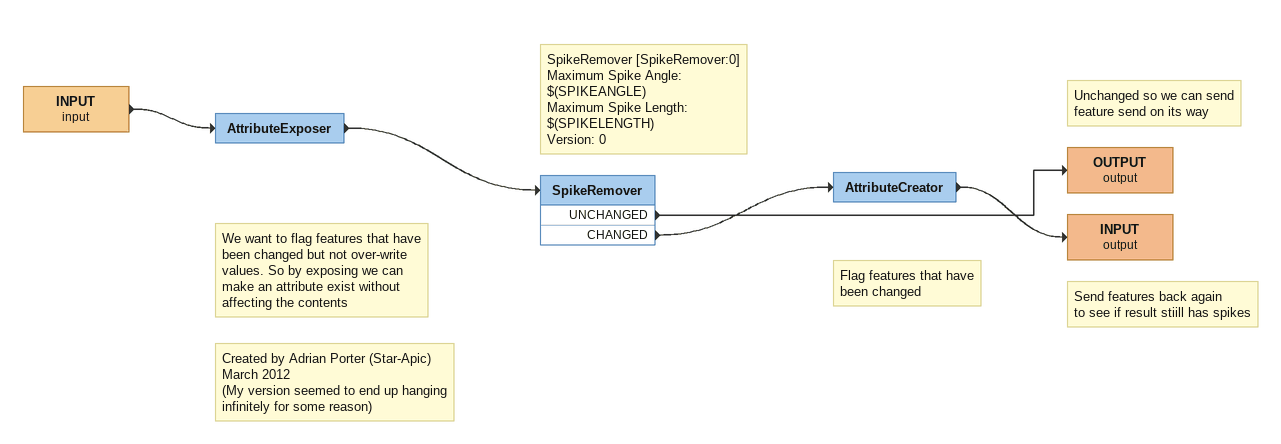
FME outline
INPUT (input)
    -> AttributeExposer
Note: We want to flag features that have / been changed but not over-write / values. So by exposing we can / make an attribute exist without / affecting the contents
Note: Created by Adrian Porter (Star-Apic) / March 2012 / (My version seemed to end up hanging infinitely for some reason)
AttributeExposer
    -> SpikeRemover
Note: SpikeRemover [SpikeRemover:0] / Maximum Spike Angle: $(SPIKEANGLE) / Maximum Spike Length: $(SPIKELENGTH) / Version: 0
SpikeRemover
    UNCHANGED -> OUTPUT (output)
    CHANGED -> AttributeCreator
Note: Unchanged so we can send / feature send on its way
OUTPUT (output)
Note: Flag features that have / been changed
AttributeCreator
    -> INPUT (output)
Note: Send features back again / to see if result stiill has spikes
INPUT (output)
